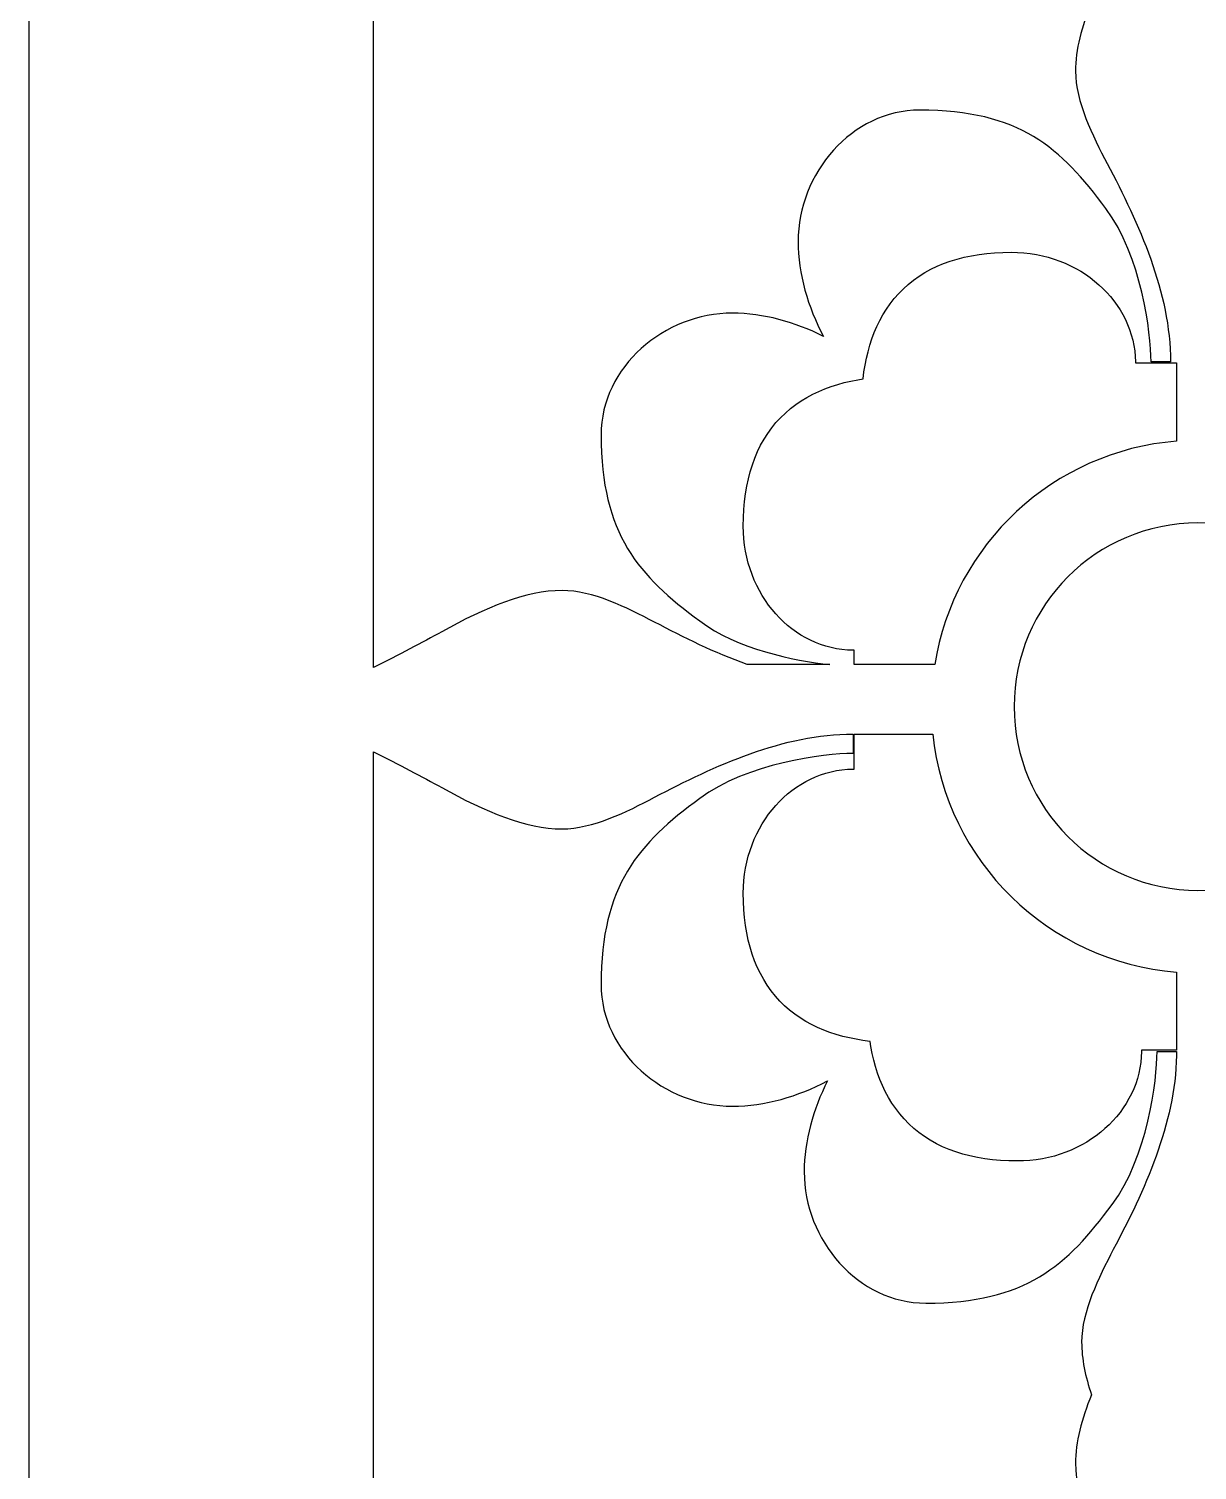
# Model space of a CAD drawing. Header units: centimetres. Extents: x 14.5 to 20.6, y -2.7 to 9.
# Drawn here: x 14.535 to 15.321, y 1.158 to 2.127 of the extents above; entities that cross this region are included whole.
import ezdxf

# ---------------------------------------------------------------- set-up
doc = ezdxf.new("R2010")
doc.units = ezdxf.units.CM
doc.header["$MEASUREMENT"] = 0
doc.layers.add('layer 1', color=7, linetype='Continuous')

msp = doc.modelspace()

# ---------------------------------------------------------------- linework, layer by layer
at = {"layer": 'layer 1', "color": 250, "lineweight": 30}
for points, knots in [([(14.53548, -2.70131), (14.53548, -2.70131), (14.53548, 9.00077), (14.53548, 9.00077), (14.53548, 9.00077), (14.53548, 9.00077), (20.59893, 9.00077), (20.59893, 9.00077), (20.59893, 9.00077), (20.59893, 9.00077), (20.59893, -2.70131), (20.59893, -2.70131), (20.59893, -2.70131), (20.59893, -2.70131), (14.53548, -2.70131), (14.53548, -2.70131)], [0, 0, 0, 0, 0.2, 0.2, 0.2, 0.2, 0.4, 0.4, 0.4, 0.4, 0.6, 0.6, 0.6, 0.6, 1, 1, 1, 1]), ([(15.2497, 2.14507), (15.24548, 2.1574), (15.24305, 2.16922), (15.24305, 2.18051), (15.24305, 2.18051), (15.24305, 2.20096), (15.25449, 2.22386), (15.26432, 2.24267), (15.26432, 2.24267), (15.28516, 2.28193), (15.30597, 2.32745), (15.30681, 2.37312), (15.30681, 2.37312), (15.30681, 2.37312), (15.30681, 2.37598), (15.30681, 2.37598), (15.30681, 2.37598), (15.30681, 2.37598), (15.29376, 2.37598), (15.29376, 2.37598), (15.29376, 2.37598), (15.29376, 2.35634), (15.28722, 2.30481), (15.26349, 2.27293), (15.26349, 2.27293), (15.23324, 2.23203), (15.20544, 2.20669), (15.13837, 2.20669), (15.13837, 2.20669), (15.09257, 2.20669), (15.05659, 2.2492), (15.05659, 2.29501), (15.05659, 2.29501), (15.05659, 2.31574), (15.06263, 2.33713), (15.07218, 2.35609), (15.07218, 2.35609), (15.05257, 2.34573), (15.03013, 2.33911), (15.00841, 2.33911), (15.00841, 2.33911), (14.9626, 2.33911), (14.92009, 2.37508), (14.92009, 2.42088), (14.92009, 2.42088), (14.92009, 2.48796), (14.94543, 2.51575), (14.98633, 2.54601), (14.98633, 2.54601), (15.01821, 2.56973), (15.06974, 2.57627), (15.08938, 2.57627), (15.08938, 2.57627), (15.08938, 2.57627), (15.08938, 2.58936), (15.08938, 2.58936), (15.08938, 2.58936), (15.04275, 2.58936), (14.99614, 2.56809), (14.95607, 2.54682), (14.95607, 2.54682), (14.93726, 2.53701), (14.91436, 2.52556), (14.89391, 2.52556), (14.89391, 2.52556), (14.86937, 2.52556), (14.84239, 2.53701), (14.81296, 2.55337), (14.81296, 2.55337), (14.79994, 2.56044), (14.78405, 2.56885), (14.7672, 2.57732), (14.7672, 2.57732), (14.7672, 2.57732), (14.7672, 1.69789), (14.7672, 1.69789), (14.7672, 1.69789), (14.78405, 1.70635), (14.79994, 1.71478), (14.81296, 1.72184), (14.81296, 1.72184), (14.84239, 1.73821), (14.86937, 1.74965), (14.89391, 1.74965), (14.89391, 1.74965), (14.91436, 1.74965), (14.93726, 1.73821), (14.95607, 1.72838), (14.95607, 1.72838), (14.97552, 1.71806), (14.99651, 1.70774), (15.01829, 1.69985), (15.01829, 1.69985), (15.01829, 1.69985), (15.07379, 1.69985), (15.07379, 1.69985), (15.07379, 1.69985), (15.04951, 1.70233), (15.0117, 1.71033), (14.98633, 1.72921), (14.98633, 1.72921), (14.94543, 1.75946), (14.92009, 1.78726), (14.92009, 1.85434), (14.92009, 1.85434), (14.92009, 1.90013), (14.9626, 1.93611), (15.00841, 1.93611), (15.00841, 1.93611), (15.02914, 1.93611), (15.05053, 1.93008), (15.06949, 1.92052), (15.06949, 1.92052), (15.05913, 1.94013), (15.05251, 1.96258), (15.05251, 1.98429), (15.05251, 1.98429), (15.05251, 2.0301), (15.08848, 2.07261), (15.13428, 2.07261), (15.13428, 2.07261), (15.20136, 2.07261), (15.22915, 2.04727), (15.25941, 2.00637), (15.25941, 2.00637), (15.28313, 1.97449), (15.28967, 1.92296), (15.28967, 1.90333), (15.28967, 1.90333), (15.28967, 1.90333), (15.30276, 1.90333), (15.30276, 1.90333), (15.30276, 1.90333), (15.30276, 1.94995), (15.28149, 1.99656), (15.26022, 2.03663), (15.26022, 2.03663), (15.25041, 2.05544), (15.23896, 2.07834), (15.23896, 2.09879), (15.23896, 2.09879), (15.23896, 2.11335), (15.243, 2.12878), (15.2497, 2.14507)], [0, 0, 0, 0, 0.027027, 0.027027, 0.027027, 0.027027, 0.054054, 0.054054, 0.054054, 0.054054, 0.081081, 0.081081, 0.081081, 0.081081, 0.108108, 0.108108, 0.108108, 0.108108, 0.135135, 0.135135, 0.135135, 0.135135, 0.162162, 0.162162, 0.162162, 0.162162, 0.189189, 0.189189, 0.189189, 0.189189, 0.216216, 0.216216, 0.216216, 0.216216, 0.243243, 0.243243, 0.243243, 0.243243, 0.27027, 0.27027, 0.27027, 0.27027, 0.297297, 0.297297, 0.297297, 0.297297, 0.324324, 0.324324, 0.324324, 0.324324, 0.351351, 0.351351, 0.351351, 0.351351, 0.378378, 0.378378, 0.378378, 0.378378, 0.405405, 0.405405, 0.405405, 0.405405, 0.432432, 0.432432, 0.432432, 0.432432, 0.459459, 0.459459, 0.459459, 0.459459, 0.486486, 0.486486, 0.486486, 0.486486, 0.513514, 0.513514, 0.513514, 0.513514, 0.540541, 0.540541, 0.540541, 0.540541, 0.567568, 0.567568, 0.567568, 0.567568, 0.594595, 0.594595, 0.594595, 0.594595, 0.621622, 0.621622, 0.621622, 0.621622, 0.648649, 0.648649, 0.648649, 0.648649, 0.675676, 0.675676, 0.675676, 0.675676, 0.702703, 0.702703, 0.702703, 0.702703, 0.72973, 0.72973, 0.72973, 0.72973, 0.756757, 0.756757, 0.756757, 0.756757, 0.783784, 0.783784, 0.783784, 0.783784, 0.810811, 0.810811, 0.810811, 0.810811, 0.837838, 0.837838, 0.837838, 0.837838, 0.864865, 0.864865, 0.864865, 0.864865, 0.891892, 0.891892, 0.891892, 0.891892, 0.918919, 0.918919, 0.918919, 0.918919, 0.945946, 0.945946, 0.945946, 0.945946, 1, 1, 1, 1]), ([(15.09009, 1.69985), (15.09009, 1.69985), (15.14434, 1.69985), (15.14434, 1.69985), (15.14434, 1.69985), (15.15718, 1.78066), (15.22409, 1.84347), (15.30681, 1.85003), (15.30681, 1.85003), (15.30681, 1.85003), (15.30681, 1.90262), (15.30681, 1.90262), (15.30681, 1.90262), (15.30681, 1.90262), (15.27913, 1.90262), (15.27913, 1.90262), (15.27913, 1.90262), (15.27913, 1.90262), (15.27913, 1.90362), (15.27913, 1.90362), (15.27913, 1.90362), (15.27913, 1.90362), (15.27902, 1.90707), (15.27902, 1.90707), (15.27902, 1.90707), (15.27902, 1.90707), (15.27869, 1.91078), (15.27869, 1.91078), (15.27869, 1.91078), (15.27869, 1.91078), (15.27814, 1.91444), (15.27814, 1.91444), (15.27814, 1.91444), (15.27814, 1.91444), (15.27739, 1.91806), (15.27739, 1.91806), (15.27739, 1.91806), (15.27739, 1.91806), (15.27643, 1.92161), (15.27643, 1.92161), (15.27643, 1.92161), (15.27643, 1.92161), (15.27529, 1.9251), (15.27529, 1.9251), (15.27529, 1.9251), (15.27529, 1.9251), (15.27395, 1.92852), (15.27395, 1.92852), (15.27395, 1.92852), (15.27395, 1.92852), (15.27244, 1.93186), (15.27244, 1.93186), (15.27244, 1.93186), (15.27244, 1.93186), (15.27076, 1.93512), (15.27076, 1.93512), (15.27076, 1.93512), (15.27076, 1.93512), (15.26891, 1.93829), (15.26891, 1.93829), (15.26891, 1.93829), (15.26891, 1.93829), (15.2669, 1.94137), (15.2669, 1.94137), (15.2669, 1.94137), (15.2669, 1.94137), (15.26474, 1.94436), (15.26474, 1.94436), (15.26474, 1.94436), (15.26474, 1.94436), (15.26242, 1.94724), (15.26242, 1.94724), (15.26242, 1.94724), (15.26242, 1.94724), (15.25996, 1.95003), (15.25996, 1.95003), (15.25996, 1.95003), (15.25996, 1.95003), (15.25736, 1.9527), (15.25736, 1.9527), (15.25736, 1.9527), (15.25736, 1.9527), (15.25462, 1.95526), (15.25462, 1.95526), (15.25462, 1.95526), (15.25462, 1.95526), (15.25175, 1.95771), (15.25175, 1.95771), (15.25175, 1.95771), (15.25175, 1.95771), (15.24876, 1.96003), (15.24876, 1.96003), (15.24876, 1.96003), (15.24876, 1.96003), (15.24563, 1.96223), (15.24563, 1.96223), (15.24563, 1.96223), (15.24563, 1.96223), (15.24239, 1.9643), (15.24239, 1.9643), (15.24239, 1.9643), (15.24239, 1.9643), (15.23903, 1.96623), (15.23903, 1.96623), (15.23903, 1.96623), (15.23903, 1.96623), (15.23556, 1.96802), (15.23556, 1.96802), (15.23556, 1.96802), (15.23556, 1.96802), (15.23198, 1.96966), (15.23198, 1.96966), (15.23198, 1.96966), (15.23198, 1.96966), (15.22829, 1.97116), (15.22829, 1.97116), (15.22829, 1.97116), (15.22829, 1.97116), (15.2245, 1.9725), (15.2245, 1.9725), (15.2245, 1.9725), (15.2245, 1.9725), (15.22062, 1.97367), (15.22062, 1.97367), (15.22062, 1.97367), (15.22062, 1.97367), (15.21666, 1.97468), (15.21666, 1.97468), (15.21666, 1.97468), (15.21666, 1.97468), (15.2126, 1.97552), (15.2126, 1.97552), (15.2126, 1.97552), (15.2126, 1.97552), (15.20846, 1.97617), (15.20846, 1.97617), (15.20846, 1.97617), (15.20846, 1.97617), (15.20425, 1.97665), (15.20425, 1.97665), (15.20425, 1.97665), (15.20425, 1.97665), (15.19997, 1.97694), (15.19997, 1.97694), (15.19997, 1.97694), (15.19997, 1.97694), (15.19569, 1.97704), (15.19569, 1.97704), (15.19569, 1.97704), (15.19569, 1.97704), (15.19003, 1.97694), (15.19003, 1.97694), (15.19003, 1.97694), (15.19003, 1.97694), (15.18458, 1.97667), (15.18458, 1.97667), (15.18458, 1.97667), (15.18458, 1.97667), (15.17928, 1.97622), (15.17928, 1.97622), (15.17928, 1.97622), (15.17928, 1.97622), (15.1741, 1.97558), (15.1741, 1.97558), (15.1741, 1.97558), (15.1741, 1.97558), (15.16906, 1.97474), (15.16906, 1.97474), (15.16906, 1.97474), (15.16906, 1.97474), (15.16416, 1.97372), (15.16416, 1.97372), (15.16416, 1.97372), (15.16416, 1.97372), (15.15939, 1.9725), (15.15939, 1.9725), (15.15939, 1.9725), (15.15939, 1.9725), (15.15475, 1.97108), (15.15475, 1.97108), (15.15475, 1.97108), (15.15475, 1.97108), (15.15026, 1.96946), (15.15026, 1.96946), (15.15026, 1.96946), (15.15026, 1.96946), (15.14591, 1.96763), (15.14591, 1.96763), (15.14591, 1.96763), (15.14591, 1.96763), (15.14171, 1.9656), (15.14171, 1.9656), (15.14171, 1.9656), (15.14171, 1.9656), (15.13766, 1.96336), (15.13766, 1.96336), (15.13766, 1.96336), (15.13766, 1.96336), (15.13378, 1.96092), (15.13378, 1.96092), (15.13378, 1.96092), (15.13378, 1.96092), (15.13008, 1.95829), (15.13008, 1.95829), (15.13008, 1.95829), (15.13008, 1.95829), (15.12655, 1.95546), (15.12655, 1.95546), (15.12655, 1.95546), (15.12655, 1.95546), (15.12322, 1.95245), (15.12322, 1.95245), (15.12322, 1.95245), (15.12322, 1.95245), (15.12007, 1.94926), (15.12007, 1.94926), (15.12007, 1.94926), (15.12007, 1.94926), (15.11713, 1.94591), (15.11713, 1.94591), (15.11713, 1.94591), (15.11713, 1.94591), (15.11439, 1.94241), (15.11439, 1.94241), (15.11439, 1.94241), (15.11439, 1.94241), (15.11185, 1.93877), (15.11185, 1.93877), (15.11185, 1.93877), (15.11185, 1.93877), (15.10952, 1.935), (15.10952, 1.935), (15.10952, 1.935), (15.10952, 1.935), (15.10738, 1.93111), (15.10738, 1.93111), (15.10738, 1.93111), (15.10738, 1.93111), (15.10544, 1.92711), (15.10544, 1.92711), (15.10544, 1.92711), (15.10544, 1.92711), (15.10368, 1.92302), (15.10368, 1.92302), (15.10368, 1.92302), (15.10368, 1.92302), (15.10211, 1.91883), (15.10211, 1.91883), (15.10211, 1.91883), (15.10211, 1.91883), (15.10071, 1.91456), (15.10071, 1.91456), (15.10071, 1.91456), (15.10071, 1.91456), (15.09948, 1.9102), (15.09948, 1.9102), (15.09948, 1.9102), (15.09948, 1.9102), (15.09841, 1.90576), (15.09841, 1.90576), (15.09841, 1.90576), (15.09841, 1.90576), (15.0975, 1.90124), (15.0975, 1.90124), (15.0975, 1.90124), (15.0975, 1.90124), (15.09673, 1.89666), (15.09673, 1.89666), (15.09673, 1.89666), (15.09673, 1.89666), (15.09611, 1.89199), (15.09611, 1.89199), (15.09611, 1.89199), (15.09611, 1.89199), (15.0961, 1.89186), (15.0961, 1.89186), (15.0961, 1.89186), (15.0961, 1.89186), (15.09259, 1.8913), (15.09259, 1.8913), (15.09259, 1.8913), (15.09259, 1.8913), (15.08802, 1.89042), (15.08802, 1.89042), (15.08802, 1.89042), (15.08802, 1.89042), (15.08352, 1.88938), (15.08352, 1.88938), (15.08352, 1.88938), (15.08352, 1.88938), (15.07911, 1.88818), (15.07911, 1.88818), (15.07911, 1.88818), (15.07911, 1.88818), (15.07478, 1.88681), (15.07478, 1.88681), (15.07478, 1.88681), (15.07478, 1.88681), (15.07054, 1.88526), (15.07054, 1.88526), (15.07054, 1.88526), (15.07054, 1.88526), (15.06638, 1.88353), (15.06638, 1.88353), (15.06638, 1.88353), (15.06638, 1.88353), (15.06233, 1.8816), (15.06233, 1.8816), (15.06233, 1.8816), (15.06233, 1.8816), (15.05839, 1.87949), (15.05839, 1.87949), (15.05839, 1.87949), (15.05839, 1.87949), (15.05457, 1.87717), (15.05457, 1.87717), (15.05457, 1.87717), (15.05457, 1.87717), (15.05087, 1.87464), (15.05087, 1.87464), (15.05087, 1.87464), (15.05087, 1.87464), (15.04732, 1.87191), (15.04732, 1.87191), (15.04732, 1.87191), (15.04732, 1.87191), (15.04392, 1.86897), (15.04392, 1.86897), (15.04392, 1.86897), (15.04392, 1.86897), (15.04068, 1.86583), (15.04068, 1.86583), (15.04068, 1.86583), (15.04068, 1.86583), (15.03762, 1.8625), (15.03762, 1.8625), (15.03762, 1.8625), (15.03762, 1.8625), (15.03474, 1.85897), (15.03474, 1.85897), (15.03474, 1.85897), (15.03474, 1.85897), (15.03206, 1.85525), (15.03206, 1.85525), (15.03206, 1.85525), (15.03206, 1.85525), (15.02958, 1.85135), (15.02958, 1.85135), (15.02958, 1.85135), (15.02958, 1.85135), (15.0273, 1.84729), (15.0273, 1.84729), (15.0273, 1.84729), (15.0273, 1.84729), (15.02524, 1.84307), (15.02524, 1.84307), (15.02524, 1.84307), (15.02524, 1.84307), (15.02338, 1.83869), (15.02338, 1.83869), (15.02338, 1.83869), (15.02338, 1.83869), (15.02173, 1.83417), (15.02173, 1.83417), (15.02173, 1.83417), (15.02173, 1.83417), (15.02028, 1.82951), (15.02028, 1.82951), (15.02028, 1.82951), (15.02028, 1.82951), (15.01904, 1.8247), (15.01904, 1.8247), (15.01904, 1.8247), (15.01904, 1.8247), (15.018, 1.81976), (15.018, 1.81976), (15.018, 1.81976), (15.018, 1.81976), (15.01715, 1.81469), (15.01715, 1.81469), (15.01715, 1.81469), (15.01715, 1.81469), (15.0165, 1.80948), (15.0165, 1.80948), (15.0165, 1.80948), (15.0165, 1.80948), (15.01604, 1.80412), (15.01604, 1.80412), (15.01604, 1.80412), (15.01604, 1.80412), (15.01576, 1.79863), (15.01576, 1.79863), (15.01576, 1.79863), (15.01576, 1.79863), (15.01567, 1.79293), (15.01567, 1.79293), (15.01567, 1.79293), (15.01567, 1.79293), (15.01576, 1.78865), (15.01576, 1.78865), (15.01576, 1.78865), (15.01576, 1.78865), (15.01605, 1.78437), (15.01605, 1.78437), (15.01605, 1.78437), (15.01605, 1.78437), (15.01653, 1.78016), (15.01653, 1.78016), (15.01653, 1.78016), (15.01653, 1.78016), (15.01719, 1.77602), (15.01719, 1.77602), (15.01719, 1.77602), (15.01719, 1.77602), (15.01802, 1.77196), (15.01802, 1.77196), (15.01802, 1.77196), (15.01802, 1.77196), (15.01903, 1.76799), (15.01903, 1.76799), (15.01903, 1.76799), (15.01903, 1.76799), (15.02021, 1.76411), (15.02021, 1.76411), (15.02021, 1.76411), (15.02021, 1.76411), (15.02154, 1.76032), (15.02154, 1.76032), (15.02154, 1.76032), (15.02154, 1.76032), (15.02304, 1.75664), (15.02304, 1.75664), (15.02304, 1.75664), (15.02304, 1.75664), (15.02468, 1.75306), (15.02468, 1.75306), (15.02468, 1.75306), (15.02468, 1.75306), (15.02647, 1.74959), (15.02647, 1.74959), (15.02647, 1.74959), (15.02647, 1.74959), (15.0284, 1.74622), (15.0284, 1.74622), (15.0284, 1.74622), (15.0284, 1.74622), (15.03047, 1.74298), (15.03047, 1.74298), (15.03047, 1.74298), (15.03047, 1.74298), (15.03267, 1.73985), (15.03267, 1.73985), (15.03267, 1.73985), (15.03267, 1.73985), (15.03499, 1.73685), (15.03499, 1.73685), (15.03499, 1.73685), (15.03499, 1.73685), (15.03744, 1.73399), (15.03744, 1.73399), (15.03744, 1.73399), (15.03744, 1.73399), (15.04, 1.73125), (15.04, 1.73125), (15.04, 1.73125), (15.04, 1.73125), (15.04267, 1.72865), (15.04267, 1.72865), (15.04267, 1.72865), (15.04267, 1.72865), (15.04546, 1.72619), (15.04546, 1.72619), (15.04546, 1.72619), (15.04546, 1.72619), (15.04834, 1.72387), (15.04834, 1.72387), (15.04834, 1.72387), (15.04834, 1.72387), (15.05132, 1.72171), (15.05132, 1.72171), (15.05132, 1.72171), (15.05132, 1.72171), (15.05441, 1.7197), (15.05441, 1.7197), (15.05441, 1.7197), (15.05441, 1.7197), (15.05758, 1.71785), (15.05758, 1.71785), (15.05758, 1.71785), (15.05758, 1.71785), (15.06084, 1.71617), (15.06084, 1.71617), (15.06084, 1.71617), (15.06084, 1.71617), (15.06418, 1.71466), (15.06418, 1.71466), (15.06418, 1.71466), (15.06418, 1.71466), (15.0676, 1.71332), (15.0676, 1.71332), (15.0676, 1.71332), (15.0676, 1.71332), (15.07109, 1.71217), (15.07109, 1.71217), (15.07109, 1.71217), (15.07109, 1.71217), (15.07465, 1.71122), (15.07465, 1.71122), (15.07465, 1.71122), (15.07465, 1.71122), (15.07826, 1.71046), (15.07826, 1.71046), (15.07826, 1.71046), (15.07826, 1.71046), (15.08193, 1.70992), (15.08193, 1.70992), (15.08193, 1.70992), (15.08193, 1.70992), (15.08564, 1.70958), (15.08564, 1.70958), (15.08564, 1.70958), (15.08564, 1.70958), (15.08909, 1.70948), (15.08909, 1.70948), (15.08909, 1.70948), (15.08909, 1.70948), (15.09009, 1.70948), (15.09009, 1.70948), (15.09009, 1.70948), (15.09009, 1.70948), (15.09009, 1.69985), (15.09009, 1.69985)], [0, 0, 0, 0, 0.007463, 0.007463, 0.007463, 0.007463, 0.014925, 0.014925, 0.014925, 0.014925, 0.022388, 0.022388, 0.022388, 0.022388, 0.029851, 0.029851, 0.029851, 0.029851, 0.037313, 0.037313, 0.037313, 0.037313, 0.044776, 0.044776, 0.044776, 0.044776, 0.052239, 0.052239, 0.052239, 0.052239, 0.059701, 0.059701, 0.059701, 0.059701, 0.067164, 0.067164, 0.067164, 0.067164, 0.074627, 0.074627, 0.074627, 0.074627, 0.08209, 0.08209, 0.08209, 0.08209, 0.089552, 0.089552, 0.089552, 0.089552, 0.097015, 0.097015, 0.097015, 0.097015, 0.104478, 0.104478, 0.104478, 0.104478, 0.11194, 0.11194, 0.11194, 0.11194, 0.119403, 0.119403, 0.119403, 0.119403, 0.126866, 0.126866, 0.126866, 0.126866, 0.134328, 0.134328, 0.134328, 0.134328, 0.141791, 0.141791, 0.141791, 0.141791, 0.149254, 0.149254, 0.149254, 0.149254, 0.156716, 0.156716, 0.156716, 0.156716, 0.164179, 0.164179, 0.164179, 0.164179, 0.171642, 0.171642, 0.171642, 0.171642, 0.179104, 0.179104, 0.179104, 0.179104, 0.186567, 0.186567, 0.186567, 0.186567, 0.19403, 0.19403, 0.19403, 0.19403, 0.201493, 0.201493, 0.201493, 0.201493, 0.208955, 0.208955, 0.208955, 0.208955, 0.216418, 0.216418, 0.216418, 0.216418, 0.223881, 0.223881, 0.223881, 0.223881, 0.231343, 0.231343, 0.231343, 0.231343, 0.238806, 0.238806, 0.238806, 0.238806, 0.246269, 0.246269, 0.246269, 0.246269, 0.253731, 0.253731, 0.253731, 0.253731, 0.261194, 0.261194, 0.261194, 0.261194, 0.268657, 0.268657, 0.268657, 0.268657, 0.276119, 0.276119, 0.276119, 0.276119, 0.283582, 0.283582, 0.283582, 0.283582, 0.291045, 0.291045, 0.291045, 0.291045, 0.298507, 0.298507, 0.298507, 0.298507, 0.30597, 0.30597, 0.30597, 0.30597, 0.313433, 0.313433, 0.313433, 0.313433, 0.320896, 0.320896, 0.320896, 0.320896, 0.328358, 0.328358, 0.328358, 0.328358, 0.335821, 0.335821, 0.335821, 0.335821, 0.343284, 0.343284, 0.343284, 0.343284, 0.350746, 0.350746, 0.350746, 0.350746, 0.358209, 0.358209, 0.358209, 0.358209, 0.365672, 0.365672, 0.365672, 0.365672, 0.373134, 0.373134, 0.373134, 0.373134, 0.380597, 0.380597, 0.380597, 0.380597, 0.38806, 0.38806, 0.38806, 0.38806, 0.395522, 0.395522, 0.395522, 0.395522, 0.402985, 0.402985, 0.402985, 0.402985, 0.410448, 0.410448, 0.410448, 0.410448, 0.41791, 0.41791, 0.41791, 0.41791, 0.425373, 0.425373, 0.425373, 0.425373, 0.432836, 0.432836, 0.432836, 0.432836, 0.440299, 0.440299, 0.440299, 0.440299, 0.447761, 0.447761, 0.447761, 0.447761, 0.455224, 0.455224, 0.455224, 0.455224, 0.462687, 0.462687, 0.462687, 0.462687, 0.470149, 0.470149, 0.470149, 0.470149, 0.477612, 0.477612, 0.477612, 0.477612, 0.485075, 0.485075, 0.485075, 0.485075, 0.492537, 0.492537, 0.492537, 0.492537, 0.5, 0.5, 0.5, 0.5, 0.507463, 0.507463, 0.507463, 0.507463, 0.514925, 0.514925, 0.514925, 0.514925, 0.522388, 0.522388, 0.522388, 0.522388, 0.529851, 0.529851, 0.529851, 0.529851, 0.537313, 0.537313, 0.537313, 0.537313, 0.544776, 0.544776, 0.544776, 0.544776, 0.552239, 0.552239, 0.552239, 0.552239, 0.559701, 0.559701, 0.559701, 0.559701, 0.567164, 0.567164, 0.567164, 0.567164, 0.574627, 0.574627, 0.574627, 0.574627, 0.58209, 0.58209, 0.58209, 0.58209, 0.589552, 0.589552, 0.589552, 0.589552, 0.597015, 0.597015, 0.597015, 0.597015, 0.604478, 0.604478, 0.604478, 0.604478, 0.61194, 0.61194, 0.61194, 0.61194, 0.619403, 0.619403, 0.619403, 0.619403, 0.626866, 0.626866, 0.626866, 0.626866, 0.634328, 0.634328, 0.634328, 0.634328, 0.641791, 0.641791, 0.641791, 0.641791, 0.649254, 0.649254, 0.649254, 0.649254, 0.656716, 0.656716, 0.656716, 0.656716, 0.664179, 0.664179, 0.664179, 0.664179, 0.671642, 0.671642, 0.671642, 0.671642, 0.679104, 0.679104, 0.679104, 0.679104, 0.686567, 0.686567, 0.686567, 0.686567, 0.69403, 0.69403, 0.69403, 0.69403, 0.701493, 0.701493, 0.701493, 0.701493, 0.708955, 0.708955, 0.708955, 0.708955, 0.716418, 0.716418, 0.716418, 0.716418, 0.723881, 0.723881, 0.723881, 0.723881, 0.731343, 0.731343, 0.731343, 0.731343, 0.738806, 0.738806, 0.738806, 0.738806, 0.746269, 0.746269, 0.746269, 0.746269, 0.753731, 0.753731, 0.753731, 0.753731, 0.761194, 0.761194, 0.761194, 0.761194, 0.768657, 0.768657, 0.768657, 0.768657, 0.776119, 0.776119, 0.776119, 0.776119, 0.783582, 0.783582, 0.783582, 0.783582, 0.791045, 0.791045, 0.791045, 0.791045, 0.798507, 0.798507, 0.798507, 0.798507, 0.80597, 0.80597, 0.80597, 0.80597, 0.813433, 0.813433, 0.813433, 0.813433, 0.820896, 0.820896, 0.820896, 0.820896, 0.828358, 0.828358, 0.828358, 0.828358, 0.835821, 0.835821, 0.835821, 0.835821, 0.843284, 0.843284, 0.843284, 0.843284, 0.850746, 0.850746, 0.850746, 0.850746, 0.858209, 0.858209, 0.858209, 0.858209, 0.865672, 0.865672, 0.865672, 0.865672, 0.873134, 0.873134, 0.873134, 0.873134, 0.880597, 0.880597, 0.880597, 0.880597, 0.88806, 0.88806, 0.88806, 0.88806, 0.895522, 0.895522, 0.895522, 0.895522, 0.902985, 0.902985, 0.902985, 0.902985, 0.910448, 0.910448, 0.910448, 0.910448, 0.91791, 0.91791, 0.91791, 0.91791, 0.925373, 0.925373, 0.925373, 0.925373, 0.932836, 0.932836, 0.932836, 0.932836, 0.940299, 0.940299, 0.940299, 0.940299, 0.947761, 0.947761, 0.947761, 0.947761, 0.955224, 0.955224, 0.955224, 0.955224, 0.962687, 0.962687, 0.962687, 0.962687, 0.970149, 0.970149, 0.970149, 0.970149, 0.977612, 0.977612, 0.977612, 0.977612, 0.985075, 0.985075, 0.985075, 0.985075, 1, 1, 1, 1]), ([(15.19765, 1.67155), (15.19765, 1.73975), (15.25295, 1.79506), (15.32116, 1.79506), (15.32116, 1.79506), (15.38936, 1.79506), (15.44467, 1.73975), (15.44467, 1.67155), (15.44467, 1.67155), (15.44467, 1.60335), (15.38936, 1.54804), (15.32116, 1.54804), (15.32116, 1.54804), (15.25295, 1.54804), (15.19765, 1.60335), (15.19765, 1.67155)], [0, 0, 0, 0, 0.2, 0.2, 0.2, 0.2, 0.4, 0.4, 0.4, 0.4, 0.6, 0.6, 0.6, 0.6, 1, 1, 1, 1]), ([(15.2497, 1.20886), (15.24548, 1.22119), (15.24305, 1.23301), (15.24305, 1.24431), (15.24305, 1.24431), (15.24305, 1.26475), (15.25449, 1.28766), (15.26432, 1.30647), (15.26432, 1.30647), (15.28516, 1.34572), (15.30597, 1.39125), (15.30681, 1.43692), (15.30681, 1.43692), (15.30681, 1.43692), (15.30681, 1.43977), (15.30681, 1.43977), (15.30681, 1.43977), (15.30681, 1.43977), (15.29376, 1.43977), (15.29376, 1.43977), (15.29376, 1.43977), (15.29376, 1.42014), (15.28722, 1.36861), (15.26349, 1.33672), (15.26349, 1.33672), (15.23324, 1.29583), (15.20544, 1.27048), (15.13837, 1.27048), (15.13837, 1.27048), (15.09257, 1.27048), (15.05659, 1.313), (15.05659, 1.35881), (15.05659, 1.35881), (15.05659, 1.37953), (15.06263, 1.40093), (15.07218, 1.41988), (15.07218, 1.41988), (15.05257, 1.40952), (15.03013, 1.4029), (15.00841, 1.4029), (15.00841, 1.4029), (14.9626, 1.4029), (14.92009, 1.43888), (14.92009, 1.48467), (14.92009, 1.48467), (14.92009, 1.55175), (14.94543, 1.57954), (14.98633, 1.6098), (14.98633, 1.6098), (15.01821, 1.63352), (15.06974, 1.64007), (15.08938, 1.64007), (15.08938, 1.64007), (15.08938, 1.64007), (15.08938, 1.65315), (15.08938, 1.65315), (15.08938, 1.65315), (15.04275, 1.65315), (14.99614, 1.63188), (14.95607, 1.61062), (14.95607, 1.61062), (14.93726, 1.6008), (14.91436, 1.58936), (14.89391, 1.58936), (14.89391, 1.58936), (14.86937, 1.58936), (14.84239, 1.6008), (14.81296, 1.61717), (14.81296, 1.61717), (14.79994, 1.62423), (14.78405, 1.63265), (14.7672, 1.64111), (14.7672, 1.64111), (14.7672, 1.64111), (14.7672, 0.76168), (14.7672, 0.76168), (14.7672, 0.76168), (14.78405, 0.77015), (14.79994, 0.77857), (14.81296, 0.78564), (14.81296, 0.78564), (14.84239, 0.802), (14.86937, 0.81344), (14.89391, 0.81344), (14.89391, 0.81344), (14.91436, 0.81344), (14.93726, 0.802), (14.95607, 0.79218), (14.95607, 0.79218), (14.97552, 0.78185), (14.99651, 0.77153), (15.01829, 0.76365), (15.01829, 0.76365), (15.01829, 0.76365), (15.07379, 0.76365), (15.07379, 0.76365), (15.07379, 0.76365), (15.04951, 0.76613), (15.0117, 0.77413), (14.98633, 0.793), (14.98633, 0.793), (14.94543, 0.82326), (14.92009, 0.85106), (14.92009, 0.91813), (14.92009, 0.91813), (14.92009, 0.96393), (14.9626, 0.9999), (15.00841, 0.9999), (15.00841, 0.9999), (15.02914, 0.9999), (15.05053, 0.99387), (15.06949, 0.98431), (15.06949, 0.98431), (15.05913, 1.00392), (15.05251, 1.02637), (15.05251, 1.04808), (15.05251, 1.04808), (15.05251, 1.09389), (15.08848, 1.13641), (15.13428, 1.13641), (15.13428, 1.13641), (15.20136, 1.13641), (15.22915, 1.11106), (15.25941, 1.07017), (15.25941, 1.07017), (15.28313, 1.03828), (15.28967, 0.98675), (15.28967, 0.96712), (15.28967, 0.96712), (15.28967, 0.96712), (15.30276, 0.96712), (15.30276, 0.96712), (15.30276, 0.96712), (15.30276, 1.01375), (15.28149, 1.06035), (15.26022, 1.10042), (15.26022, 1.10042), (15.25041, 1.11923), (15.23896, 1.14214), (15.23896, 1.16258), (15.23896, 1.16258), (15.23896, 1.17715), (15.243, 1.19257), (15.2497, 1.20886)], [0, 0, 0, 0, 0.027027, 0.027027, 0.027027, 0.027027, 0.054054, 0.054054, 0.054054, 0.054054, 0.081081, 0.081081, 0.081081, 0.081081, 0.108108, 0.108108, 0.108108, 0.108108, 0.135135, 0.135135, 0.135135, 0.135135, 0.162162, 0.162162, 0.162162, 0.162162, 0.189189, 0.189189, 0.189189, 0.189189, 0.216216, 0.216216, 0.216216, 0.216216, 0.243243, 0.243243, 0.243243, 0.243243, 0.27027, 0.27027, 0.27027, 0.27027, 0.297297, 0.297297, 0.297297, 0.297297, 0.324324, 0.324324, 0.324324, 0.324324, 0.351351, 0.351351, 0.351351, 0.351351, 0.378378, 0.378378, 0.378378, 0.378378, 0.405405, 0.405405, 0.405405, 0.405405, 0.432432, 0.432432, 0.432432, 0.432432, 0.459459, 0.459459, 0.459459, 0.459459, 0.486486, 0.486486, 0.486486, 0.486486, 0.513514, 0.513514, 0.513514, 0.513514, 0.540541, 0.540541, 0.540541, 0.540541, 0.567568, 0.567568, 0.567568, 0.567568, 0.594595, 0.594595, 0.594595, 0.594595, 0.621622, 0.621622, 0.621622, 0.621622, 0.648649, 0.648649, 0.648649, 0.648649, 0.675676, 0.675676, 0.675676, 0.675676, 0.702703, 0.702703, 0.702703, 0.702703, 0.72973, 0.72973, 0.72973, 0.72973, 0.756757, 0.756757, 0.756757, 0.756757, 0.783784, 0.783784, 0.783784, 0.783784, 0.810811, 0.810811, 0.810811, 0.810811, 0.837838, 0.837838, 0.837838, 0.837838, 0.864865, 0.864865, 0.864865, 0.864865, 0.891892, 0.891892, 0.891892, 0.891892, 0.918919, 0.918919, 0.918919, 0.918919, 0.945946, 0.945946, 0.945946, 0.945946, 1, 1, 1, 1]), ([(15.14304, 1.65315), (15.14304, 1.65315), (15.09009, 1.65315), (15.09009, 1.65315), (15.09009, 1.65315), (15.09009, 1.65315), (15.09009, 1.62952), (15.09009, 1.62952), (15.09009, 1.62952), (15.09009, 1.62952), (15.08909, 1.62952), (15.08909, 1.62952), (15.08909, 1.62952), (15.08909, 1.62952), (15.08563, 1.62942), (15.08563, 1.62942), (15.08563, 1.62942), (15.08563, 1.62942), (15.08193, 1.62908), (15.08193, 1.62908), (15.08193, 1.62908), (15.08193, 1.62908), (15.07826, 1.62853), (15.07826, 1.62853), (15.07826, 1.62853), (15.07826, 1.62853), (15.07465, 1.62778), (15.07465, 1.62778), (15.07465, 1.62778), (15.07465, 1.62778), (15.07109, 1.62682), (15.07109, 1.62682), (15.07109, 1.62682), (15.07109, 1.62682), (15.0676, 1.62568), (15.0676, 1.62568), (15.0676, 1.62568), (15.0676, 1.62568), (15.06418, 1.62435), (15.06418, 1.62435), (15.06418, 1.62435), (15.06418, 1.62435), (15.06084, 1.62284), (15.06084, 1.62284), (15.06084, 1.62284), (15.06084, 1.62284), (15.05758, 1.62115), (15.05758, 1.62115), (15.05758, 1.62115), (15.05758, 1.62115), (15.05441, 1.6193), (15.05441, 1.6193), (15.05441, 1.6193), (15.05441, 1.6193), (15.05133, 1.6173), (15.05133, 1.6173), (15.05133, 1.6173), (15.05133, 1.6173), (15.04834, 1.61513), (15.04834, 1.61513), (15.04834, 1.61513), (15.04834, 1.61513), (15.04546, 1.61282), (15.04546, 1.61282), (15.04546, 1.61282), (15.04546, 1.61282), (15.04267, 1.61036), (15.04267, 1.61036), (15.04267, 1.61036), (15.04267, 1.61036), (15.04, 1.60775), (15.04, 1.60775), (15.04, 1.60775), (15.04, 1.60775), (15.03744, 1.60502), (15.03744, 1.60502), (15.03744, 1.60502), (15.03744, 1.60502), (15.03499, 1.60215), (15.03499, 1.60215), (15.03499, 1.60215), (15.03499, 1.60215), (15.03267, 1.59915), (15.03267, 1.59915), (15.03267, 1.59915), (15.03267, 1.59915), (15.03047, 1.59603), (15.03047, 1.59603), (15.03047, 1.59603), (15.03047, 1.59603), (15.0284, 1.59278), (15.0284, 1.59278), (15.0284, 1.59278), (15.0284, 1.59278), (15.02647, 1.58942), (15.02647, 1.58942), (15.02647, 1.58942), (15.02647, 1.58942), (15.02468, 1.58595), (15.02468, 1.58595), (15.02468, 1.58595), (15.02468, 1.58595), (15.02304, 1.58237), (15.02304, 1.58237), (15.02304, 1.58237), (15.02304, 1.58237), (15.02154, 1.57868), (15.02154, 1.57868), (15.02154, 1.57868), (15.02154, 1.57868), (15.02021, 1.5749), (15.02021, 1.5749), (15.02021, 1.5749), (15.02021, 1.5749), (15.01903, 1.57102), (15.01903, 1.57102), (15.01903, 1.57102), (15.01903, 1.57102), (15.01802, 1.56704), (15.01802, 1.56704), (15.01802, 1.56704), (15.01802, 1.56704), (15.01719, 1.56299), (15.01719, 1.56299), (15.01719, 1.56299), (15.01719, 1.56299), (15.01653, 1.55885), (15.01653, 1.55885), (15.01653, 1.55885), (15.01653, 1.55885), (15.01605, 1.55464), (15.01605, 1.55464), (15.01605, 1.55464), (15.01605, 1.55464), (15.01576, 1.55036), (15.01576, 1.55036), (15.01576, 1.55036), (15.01576, 1.55036), (15.01567, 1.54608), (15.01567, 1.54608), (15.01567, 1.54608), (15.01567, 1.54608), (15.01576, 1.54043), (15.01576, 1.54043), (15.01576, 1.54043), (15.01576, 1.54043), (15.01603, 1.53498), (15.01603, 1.53498), (15.01603, 1.53498), (15.01603, 1.53498), (15.01648, 1.52967), (15.01648, 1.52967), (15.01648, 1.52967), (15.01648, 1.52967), (15.01713, 1.5245), (15.01713, 1.5245), (15.01713, 1.5245), (15.01713, 1.5245), (15.01796, 1.51946), (15.01796, 1.51946), (15.01796, 1.51946), (15.01796, 1.51946), (15.01898, 1.51455), (15.01898, 1.51455), (15.01898, 1.51455), (15.01898, 1.51455), (15.0202, 1.50978), (15.0202, 1.50978), (15.0202, 1.50978), (15.0202, 1.50978), (15.02162, 1.50515), (15.02162, 1.50515), (15.02162, 1.50515), (15.02162, 1.50515), (15.02324, 1.50065), (15.02324, 1.50065), (15.02324, 1.50065), (15.02324, 1.50065), (15.02507, 1.4963), (15.02507, 1.4963), (15.02507, 1.4963), (15.02507, 1.4963), (15.0271, 1.4921), (15.0271, 1.4921), (15.0271, 1.4921), (15.0271, 1.4921), (15.02934, 1.48806), (15.02934, 1.48806), (15.02934, 1.48806), (15.02934, 1.48806), (15.03177, 1.48418), (15.03177, 1.48418), (15.03177, 1.48418), (15.03177, 1.48418), (15.03441, 1.48047), (15.03441, 1.48047), (15.03441, 1.48047), (15.03441, 1.48047), (15.03724, 1.47694), (15.03724, 1.47694), (15.03724, 1.47694), (15.03724, 1.47694), (15.04025, 1.47361), (15.04025, 1.47361), (15.04025, 1.47361), (15.04025, 1.47361), (15.04344, 1.47047), (15.04344, 1.47047), (15.04344, 1.47047), (15.04344, 1.47047), (15.04679, 1.46753), (15.04679, 1.46753), (15.04679, 1.46753), (15.04679, 1.46753), (15.05029, 1.46479), (15.05029, 1.46479), (15.05029, 1.46479), (15.05029, 1.46479), (15.05393, 1.46225), (15.05393, 1.46225), (15.05393, 1.46225), (15.05393, 1.46225), (15.0577, 1.45991), (15.0577, 1.45991), (15.0577, 1.45991), (15.0577, 1.45991), (15.06159, 1.45777), (15.06159, 1.45777), (15.06159, 1.45777), (15.06159, 1.45777), (15.06558, 1.45583), (15.06558, 1.45583), (15.06558, 1.45583), (15.06558, 1.45583), (15.06968, 1.45408), (15.06968, 1.45408), (15.06968, 1.45408), (15.06968, 1.45408), (15.07387, 1.4525), (15.07387, 1.4525), (15.07387, 1.4525), (15.07387, 1.4525), (15.07814, 1.4511), (15.07814, 1.4511), (15.07814, 1.4511), (15.07814, 1.4511), (15.0825, 1.44987), (15.0825, 1.44987), (15.0825, 1.44987), (15.0825, 1.44987), (15.08694, 1.44881), (15.08694, 1.44881), (15.08694, 1.44881), (15.08694, 1.44881), (15.09145, 1.44789), (15.09145, 1.44789), (15.09145, 1.44789), (15.09145, 1.44789), (15.09604, 1.44713), (15.09604, 1.44713), (15.09604, 1.44713), (15.09604, 1.44713), (15.1007, 1.44651), (15.1007, 1.44651), (15.1007, 1.44651), (15.1007, 1.44651), (15.10084, 1.44649), (15.10084, 1.44649), (15.10084, 1.44649), (15.10084, 1.44649), (15.1014, 1.44298), (15.1014, 1.44298), (15.1014, 1.44298), (15.1014, 1.44298), (15.10228, 1.43841), (15.10228, 1.43841), (15.10228, 1.43841), (15.10228, 1.43841), (15.10332, 1.43391), (15.10332, 1.43391), (15.10332, 1.43391), (15.10332, 1.43391), (15.10452, 1.4295), (15.10452, 1.4295), (15.10452, 1.4295), (15.10452, 1.4295), (15.10589, 1.42517), (15.10589, 1.42517), (15.10589, 1.42517), (15.10589, 1.42517), (15.10744, 1.42093), (15.10744, 1.42093), (15.10744, 1.42093), (15.10744, 1.42093), (15.10917, 1.41678), (15.10917, 1.41678), (15.10917, 1.41678), (15.10917, 1.41678), (15.1111, 1.41273), (15.1111, 1.41273), (15.1111, 1.41273), (15.1111, 1.41273), (15.11321, 1.40879), (15.11321, 1.40879), (15.11321, 1.40879), (15.11321, 1.40879), (15.11553, 1.40496), (15.11553, 1.40496), (15.11553, 1.40496), (15.11553, 1.40496), (15.11806, 1.40127), (15.11806, 1.40127), (15.11806, 1.40127), (15.11806, 1.40127), (15.12079, 1.39771), (15.12079, 1.39771), (15.12079, 1.39771), (15.12079, 1.39771), (15.12373, 1.39431), (15.12373, 1.39431), (15.12373, 1.39431), (15.12373, 1.39431), (15.12687, 1.39107), (15.12687, 1.39107), (15.12687, 1.39107), (15.12687, 1.39107), (15.1302, 1.38801), (15.1302, 1.38801), (15.1302, 1.38801), (15.1302, 1.38801), (15.13373, 1.38514), (15.13373, 1.38514), (15.13373, 1.38514), (15.13373, 1.38514), (15.13745, 1.38245), (15.13745, 1.38245), (15.13745, 1.38245), (15.13745, 1.38245), (15.14135, 1.37997), (15.14135, 1.37997), (15.14135, 1.37997), (15.14135, 1.37997), (15.14541, 1.3777), (15.14541, 1.3777), (15.14541, 1.3777), (15.14541, 1.3777), (15.14963, 1.37563), (15.14963, 1.37563), (15.14963, 1.37563), (15.14963, 1.37563), (15.15401, 1.37377), (15.15401, 1.37377), (15.15401, 1.37377), (15.15401, 1.37377), (15.15853, 1.37212), (15.15853, 1.37212), (15.15853, 1.37212), (15.15853, 1.37212), (15.16319, 1.37067), (15.16319, 1.37067), (15.16319, 1.37067), (15.16319, 1.37067), (15.168, 1.36943), (15.168, 1.36943), (15.168, 1.36943), (15.168, 1.36943), (15.17294, 1.36839), (15.17294, 1.36839), (15.17294, 1.36839), (15.17294, 1.36839), (15.17802, 1.36755), (15.17802, 1.36755), (15.17802, 1.36755), (15.17802, 1.36755), (15.18323, 1.36689), (15.18323, 1.36689), (15.18323, 1.36689), (15.18323, 1.36689), (15.18858, 1.36643), (15.18858, 1.36643), (15.18858, 1.36643), (15.18858, 1.36643), (15.19407, 1.36615), (15.19407, 1.36615), (15.19407, 1.36615), (15.19407, 1.36615), (15.19977, 1.36606), (15.19977, 1.36606), (15.19977, 1.36606), (15.19977, 1.36606), (15.20405, 1.36616), (15.20405, 1.36616), (15.20405, 1.36616), (15.20405, 1.36616), (15.20833, 1.36645), (15.20833, 1.36645), (15.20833, 1.36645), (15.20833, 1.36645), (15.21254, 1.36692), (15.21254, 1.36692), (15.21254, 1.36692), (15.21254, 1.36692), (15.21668, 1.36758), (15.21668, 1.36758), (15.21668, 1.36758), (15.21668, 1.36758), (15.22074, 1.36841), (15.22074, 1.36841), (15.22074, 1.36841), (15.22074, 1.36841), (15.22471, 1.36942), (15.22471, 1.36942), (15.22471, 1.36942), (15.22471, 1.36942), (15.22859, 1.3706), (15.22859, 1.3706), (15.22859, 1.3706), (15.22859, 1.3706), (15.23238, 1.37194), (15.23238, 1.37194), (15.23238, 1.37194), (15.23238, 1.37194), (15.23606, 1.37343), (15.23606, 1.37343), (15.23606, 1.37343), (15.23606, 1.37343), (15.23964, 1.37507), (15.23964, 1.37507), (15.23964, 1.37507), (15.23964, 1.37507), (15.24312, 1.37686), (15.24312, 1.37686), (15.24312, 1.37686), (15.24312, 1.37686), (15.24648, 1.3788), (15.24648, 1.3788), (15.24648, 1.3788), (15.24648, 1.3788), (15.24972, 1.38086), (15.24972, 1.38086), (15.24972, 1.38086), (15.24972, 1.38086), (15.25285, 1.38306), (15.25285, 1.38306), (15.25285, 1.38306), (15.25285, 1.38306), (15.25585, 1.38539), (15.25585, 1.38539), (15.25585, 1.38539), (15.25585, 1.38539), (15.25872, 1.38783), (15.25872, 1.38783), (15.25872, 1.38783), (15.25872, 1.38783), (15.26145, 1.39039), (15.26145, 1.39039), (15.26145, 1.39039), (15.26145, 1.39039), (15.26406, 1.39307), (15.26406, 1.39307), (15.26406, 1.39307), (15.26406, 1.39307), (15.26651, 1.39585), (15.26651, 1.39585), (15.26651, 1.39585), (15.26651, 1.39585), (15.26883, 1.39873), (15.26883, 1.39873), (15.26883, 1.39873), (15.26883, 1.39873), (15.27099, 1.40172), (15.27099, 1.40172), (15.27099, 1.40172), (15.27099, 1.40172), (15.27301, 1.4048), (15.27301, 1.4048), (15.27301, 1.4048), (15.27301, 1.4048), (15.27485, 1.40797), (15.27485, 1.40797), (15.27485, 1.40797), (15.27485, 1.40797), (15.27654, 1.41123), (15.27654, 1.41123), (15.27654, 1.41123), (15.27654, 1.41123), (15.27805, 1.41457), (15.27805, 1.41457), (15.27805, 1.41457), (15.27805, 1.41457), (15.27938, 1.41799), (15.27938, 1.41799), (15.27938, 1.41799), (15.27938, 1.41799), (15.28053, 1.42148), (15.28053, 1.42148), (15.28053, 1.42148), (15.28053, 1.42148), (15.28148, 1.42504), (15.28148, 1.42504), (15.28148, 1.42504), (15.28148, 1.42504), (15.28224, 1.42865), (15.28224, 1.42865), (15.28224, 1.42865), (15.28224, 1.42865), (15.28279, 1.43232), (15.28279, 1.43232), (15.28279, 1.43232), (15.28279, 1.43232), (15.28312, 1.43602), (15.28312, 1.43602), (15.28312, 1.43602), (15.28312, 1.43602), (15.28323, 1.43948), (15.28323, 1.43948), (15.28323, 1.43948), (15.28323, 1.43948), (15.28323, 1.44048), (15.28323, 1.44048), (15.28323, 1.44048), (15.28323, 1.44048), (15.30681, 1.44048), (15.30681, 1.44048), (15.30681, 1.44048), (15.30681, 1.44048), (15.30681, 1.49307), (15.30681, 1.49307), (15.30681, 1.49307), (15.22073, 1.4999), (15.15178, 1.56762), (15.14304, 1.65315)], [0, 0, 0, 0, 0.007463, 0.007463, 0.007463, 0.007463, 0.014925, 0.014925, 0.014925, 0.014925, 0.022388, 0.022388, 0.022388, 0.022388, 0.029851, 0.029851, 0.029851, 0.029851, 0.037313, 0.037313, 0.037313, 0.037313, 0.044776, 0.044776, 0.044776, 0.044776, 0.052239, 0.052239, 0.052239, 0.052239, 0.059701, 0.059701, 0.059701, 0.059701, 0.067164, 0.067164, 0.067164, 0.067164, 0.074627, 0.074627, 0.074627, 0.074627, 0.08209, 0.08209, 0.08209, 0.08209, 0.089552, 0.089552, 0.089552, 0.089552, 0.097015, 0.097015, 0.097015, 0.097015, 0.104478, 0.104478, 0.104478, 0.104478, 0.11194, 0.11194, 0.11194, 0.11194, 0.119403, 0.119403, 0.119403, 0.119403, 0.126866, 0.126866, 0.126866, 0.126866, 0.134328, 0.134328, 0.134328, 0.134328, 0.141791, 0.141791, 0.141791, 0.141791, 0.149254, 0.149254, 0.149254, 0.149254, 0.156716, 0.156716, 0.156716, 0.156716, 0.164179, 0.164179, 0.164179, 0.164179, 0.171642, 0.171642, 0.171642, 0.171642, 0.179104, 0.179104, 0.179104, 0.179104, 0.186567, 0.186567, 0.186567, 0.186567, 0.19403, 0.19403, 0.19403, 0.19403, 0.201493, 0.201493, 0.201493, 0.201493, 0.208955, 0.208955, 0.208955, 0.208955, 0.216418, 0.216418, 0.216418, 0.216418, 0.223881, 0.223881, 0.223881, 0.223881, 0.231343, 0.231343, 0.231343, 0.231343, 0.238806, 0.238806, 0.238806, 0.238806, 0.246269, 0.246269, 0.246269, 0.246269, 0.253731, 0.253731, 0.253731, 0.253731, 0.261194, 0.261194, 0.261194, 0.261194, 0.268657, 0.268657, 0.268657, 0.268657, 0.276119, 0.276119, 0.276119, 0.276119, 0.283582, 0.283582, 0.283582, 0.283582, 0.291045, 0.291045, 0.291045, 0.291045, 0.298507, 0.298507, 0.298507, 0.298507, 0.30597, 0.30597, 0.30597, 0.30597, 0.313433, 0.313433, 0.313433, 0.313433, 0.320896, 0.320896, 0.320896, 0.320896, 0.328358, 0.328358, 0.328358, 0.328358, 0.335821, 0.335821, 0.335821, 0.335821, 0.343284, 0.343284, 0.343284, 0.343284, 0.350746, 0.350746, 0.350746, 0.350746, 0.358209, 0.358209, 0.358209, 0.358209, 0.365672, 0.365672, 0.365672, 0.365672, 0.373134, 0.373134, 0.373134, 0.373134, 0.380597, 0.380597, 0.380597, 0.380597, 0.38806, 0.38806, 0.38806, 0.38806, 0.395522, 0.395522, 0.395522, 0.395522, 0.402985, 0.402985, 0.402985, 0.402985, 0.410448, 0.410448, 0.410448, 0.410448, 0.41791, 0.41791, 0.41791, 0.41791, 0.425373, 0.425373, 0.425373, 0.425373, 0.432836, 0.432836, 0.432836, 0.432836, 0.440299, 0.440299, 0.440299, 0.440299, 0.447761, 0.447761, 0.447761, 0.447761, 0.455224, 0.455224, 0.455224, 0.455224, 0.462687, 0.462687, 0.462687, 0.462687, 0.470149, 0.470149, 0.470149, 0.470149, 0.477612, 0.477612, 0.477612, 0.477612, 0.485075, 0.485075, 0.485075, 0.485075, 0.492537, 0.492537, 0.492537, 0.492537, 0.5, 0.5, 0.5, 0.5, 0.507463, 0.507463, 0.507463, 0.507463, 0.514925, 0.514925, 0.514925, 0.514925, 0.522388, 0.522388, 0.522388, 0.522388, 0.529851, 0.529851, 0.529851, 0.529851, 0.537313, 0.537313, 0.537313, 0.537313, 0.544776, 0.544776, 0.544776, 0.544776, 0.552239, 0.552239, 0.552239, 0.552239, 0.559701, 0.559701, 0.559701, 0.559701, 0.567164, 0.567164, 0.567164, 0.567164, 0.574627, 0.574627, 0.574627, 0.574627, 0.58209, 0.58209, 0.58209, 0.58209, 0.589552, 0.589552, 0.589552, 0.589552, 0.597015, 0.597015, 0.597015, 0.597015, 0.604478, 0.604478, 0.604478, 0.604478, 0.61194, 0.61194, 0.61194, 0.61194, 0.619403, 0.619403, 0.619403, 0.619403, 0.626866, 0.626866, 0.626866, 0.626866, 0.634328, 0.634328, 0.634328, 0.634328, 0.641791, 0.641791, 0.641791, 0.641791, 0.649254, 0.649254, 0.649254, 0.649254, 0.656716, 0.656716, 0.656716, 0.656716, 0.664179, 0.664179, 0.664179, 0.664179, 0.671642, 0.671642, 0.671642, 0.671642, 0.679104, 0.679104, 0.679104, 0.679104, 0.686567, 0.686567, 0.686567, 0.686567, 0.69403, 0.69403, 0.69403, 0.69403, 0.701493, 0.701493, 0.701493, 0.701493, 0.708955, 0.708955, 0.708955, 0.708955, 0.716418, 0.716418, 0.716418, 0.716418, 0.723881, 0.723881, 0.723881, 0.723881, 0.731343, 0.731343, 0.731343, 0.731343, 0.738806, 0.738806, 0.738806, 0.738806, 0.746269, 0.746269, 0.746269, 0.746269, 0.753731, 0.753731, 0.753731, 0.753731, 0.761194, 0.761194, 0.761194, 0.761194, 0.768657, 0.768657, 0.768657, 0.768657, 0.776119, 0.776119, 0.776119, 0.776119, 0.783582, 0.783582, 0.783582, 0.783582, 0.791045, 0.791045, 0.791045, 0.791045, 0.798507, 0.798507, 0.798507, 0.798507, 0.80597, 0.80597, 0.80597, 0.80597, 0.813433, 0.813433, 0.813433, 0.813433, 0.820896, 0.820896, 0.820896, 0.820896, 0.828358, 0.828358, 0.828358, 0.828358, 0.835821, 0.835821, 0.835821, 0.835821, 0.843284, 0.843284, 0.843284, 0.843284, 0.850746, 0.850746, 0.850746, 0.850746, 0.858209, 0.858209, 0.858209, 0.858209, 0.865672, 0.865672, 0.865672, 0.865672, 0.873134, 0.873134, 0.873134, 0.873134, 0.880597, 0.880597, 0.880597, 0.880597, 0.88806, 0.88806, 0.88806, 0.88806, 0.895522, 0.895522, 0.895522, 0.895522, 0.902985, 0.902985, 0.902985, 0.902985, 0.910448, 0.910448, 0.910448, 0.910448, 0.91791, 0.91791, 0.91791, 0.91791, 0.925373, 0.925373, 0.925373, 0.925373, 0.932836, 0.932836, 0.932836, 0.932836, 0.940299, 0.940299, 0.940299, 0.940299, 0.947761, 0.947761, 0.947761, 0.947761, 0.955224, 0.955224, 0.955224, 0.955224, 0.962687, 0.962687, 0.962687, 0.962687, 0.970149, 0.970149, 0.970149, 0.970149, 0.977612, 0.977612, 0.977612, 0.977612, 0.985075, 0.985075, 0.985075, 0.985075, 1, 1, 1, 1])]:
    msp.add_open_spline(points, degree=3, knots=knots, dxfattribs=at)

doc.saveas('drawing.dxf')
